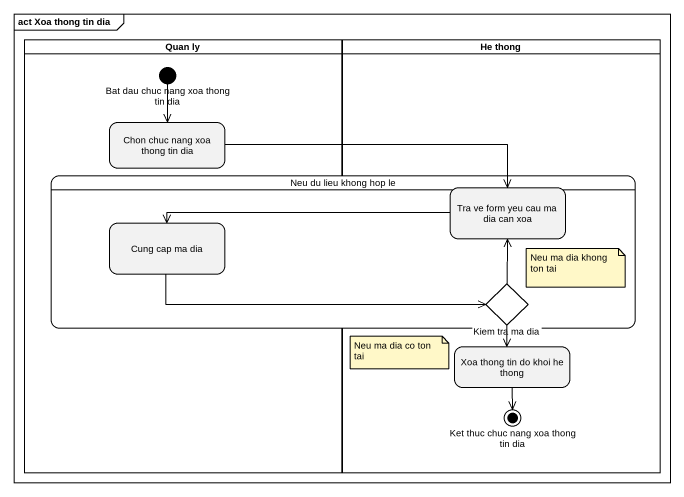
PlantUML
@startuml
mainframe act Xoa thong tin dia
hide empty description
state "Quan ly" as Quan_ly <<partition>> {
  state "Bat dau chuc nang xoa thong tin dia" as Bat_dau_chuc_nang_xoa_thong <<start>>
  state "Chon chuc nang xoa thong tin dia" as Chon_chuc_nang_xoa_thong
}
state "He thong" as He_thong <<partition>> {
  state "Xoa thong tin do khoi he thong" as Xoa_thong_tin_do_khoi_he
  state "Ket thuc chuc nang xoa thong tin dia" as Ket_thuc_chuc_nang_xoa <<end>>
}
state "Neu du lieu khong hop le" as Neu_du_lieu_khong_hop_le {
  state "Tra ve form yeu cau ma dia can xoa" as Tra_ve_form_yeu_cau_ma_dia
  state "Cung cap ma dia" as Cung_cap_ma_dia
  state "Kiem tra ma dia" as Kiem_tra_ma_dia <<choice>>
}
Bat_dau_chuc_nang_xoa_thong --> Chon_chuc_nang_xoa_thong
Chon_chuc_nang_xoa_thong -right-> Tra_ve_form_yeu_cau_ma_dia
Tra_ve_form_yeu_cau_ma_dia -left-> Cung_cap_ma_dia
Cung_cap_ma_dia -right-> Kiem_tra_ma_dia
Kiem_tra_ma_dia -up-> Tra_ve_form_yeu_cau_ma_dia
Kiem_tra_ma_dia --> Xoa_thong_tin_do_khoi_he
Xoa_thong_tin_do_khoi_he --> Ket_thuc_chuc_nang_xoa
note as N1
  Neu ma dia khong ton tai
end note
note as N2
  Neu ma dia co ton tai
end note
@enduml
